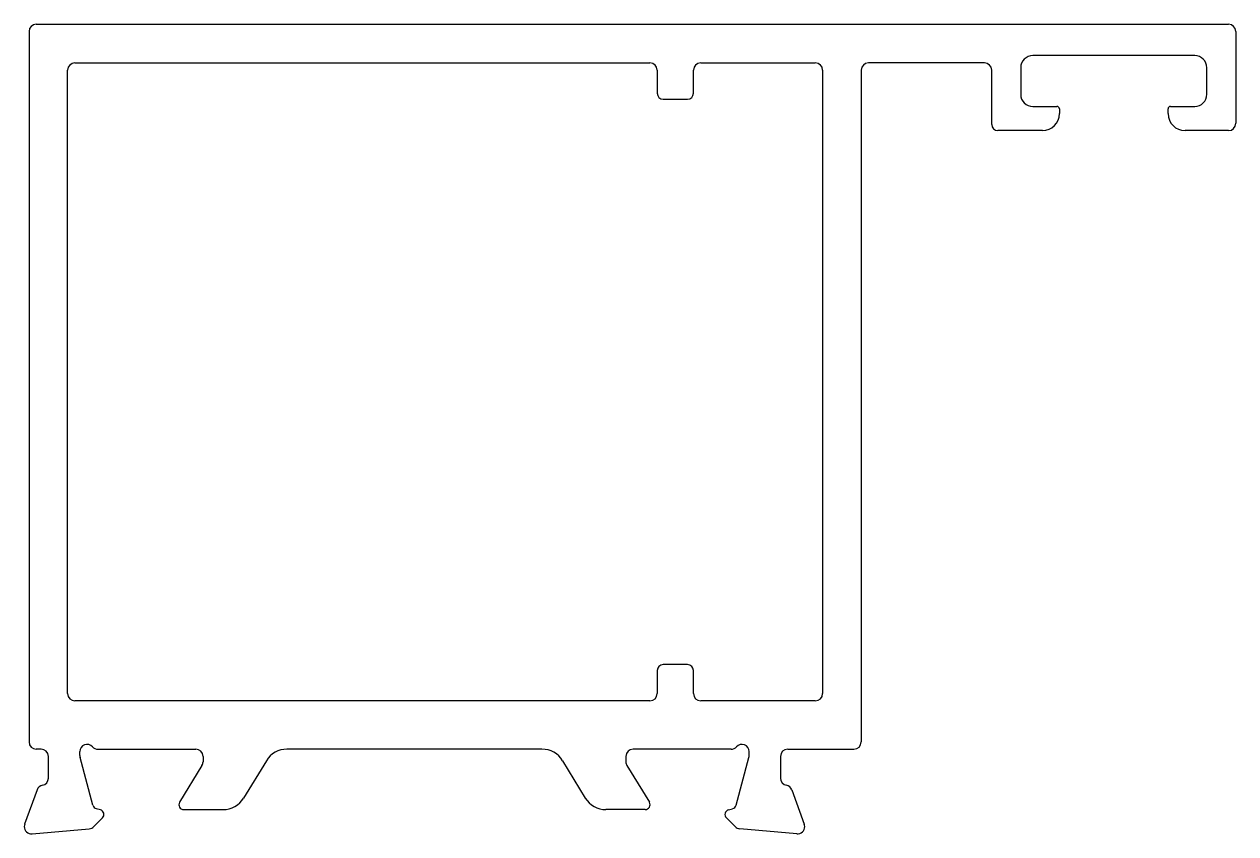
# Model space of a CAD drawing. Extents: x 412.8 to 462.9, y 646 to 679.5.
import ezdxf

# ---------------------------------------------------------------- set-up
doc = ezdxf.new("R2010")
doc.units = 0
doc.layers.add('DIMENSION', color=7, linetype='CONTINUOUS')

msp = doc.modelspace()

# ---------------------------------------------------------------- linework, layer by layer
at = {"layer": 'DIMENSION', "linetype": 'BYBLOCK'}
for p, q in [((413.287, 679.513), (462.627, 679.513)), ((412.987, 679.213), (412.987, 649.816)), ((462.927, 679.213), (462.927, 675.413)), ((414.883, 677.913), (438.683, 677.913)), ((440.783, 677.913), (445.527, 677.913)), ((452.527, 677.913), (447.727, 677.913)), ((461.227, 678.213), (454.527, 678.213)), ((414.583, 651.816), (414.583, 677.613)), ((438.983, 677.613), (438.983, 676.663)), ((440.483, 676.663), (440.483, 677.613)), ((445.827, 677.613), (445.827, 651.816)), ((447.427, 677.613), (447.427, 649.816)), ((452.827, 675.363), (452.827, 677.613)), ((454.027, 677.713), (454.027, 676.613)), ((461.727, 676.613), (461.727, 677.713)), ((439.233, 676.413), (440.233, 676.413)), ((454.527, 676.113), (455.527, 676.113)), ((455.627, 676.013), (455.627, 675.813)), ((460.127, 675.813), (460.127, 676.013)), ((460.227, 676.113), (461.227, 676.113)), ((454.927, 675.113), (453.077, 675.113)), ((462.627, 675.113), (460.827, 675.113)), ((440.233, 653.016), (439.233, 653.016)), ((438.983, 652.766), (438.983, 651.816)), ((440.483, 651.816), (440.483, 652.766)), ((438.683, 651.516), (414.883, 651.516)), ((445.527, 651.516), (440.783, 651.516)), ((413.487, 649.516), (413.287, 649.516)), ((415.087, 649.255), (415.087, 649.416)), ((415.835, 649.516), (419.887, 649.516)), ((434.214, 649.516), (423.661, 649.516)), ((442.04, 649.516), (437.987, 649.516)), ((442.787, 649.255), (442.787, 649.416)), ((444.387, 649.516), (447.127, 649.516)), ((413.787, 648.316), (413.787, 649.216)), ((415.629, 647.196), (415.098, 649.178)), ((420.143, 648.839), (419.217, 647.32)), ((420.187, 649.216), (420.187, 648.995)), ((422.808, 649.037), (421.866, 647.495)), ((435.067, 649.037), (436.008, 647.495)), ((437.687, 649.216), (437.687, 648.995)), ((437.731, 648.839), (438.658, 647.32)), ((442.246, 647.196), (442.777, 649.178)), ((444.087, 649.216), (444.087, 648.316)), ((413.319, 647.829), (412.805, 646.417)), ((444.556, 647.829), (445.07, 646.417)), ((415.939, 647.009), (415.77, 647.054)), ((419.387, 647.016), (421.013, 647.016)), ((438.487, 647.016), (436.862, 647.016)), ((441.936, 647.009), (442.105, 647.054)), ((415.665, 646.311), (416.029, 646.674)), ((442.21, 646.311), (441.846, 646.674)), ((413.113, 646.017), (415.479, 646.224)), ((444.761, 646.017), (442.396, 646.224))]:
    msp.add_line(p, q, dxfattribs=at)
for centre, radius, start, end in [((413.287, 679.213), 0.3, 90, 180), ((462.627, 679.213), 0.3, 0, 90), ((414.883, 677.613), 0.3, 90, 180), ((438.683, 677.613), 0.3, 0, 90), ((440.783, 677.613), 0.3, 90, 180), ((445.527, 677.613), 0.3, 0, 90), ((447.727, 677.613), 0.3, 90, 180), ((452.527, 677.613), 0.3, 0, 90), ((454.527, 677.713), 0.5, 90, 180), ((461.227, 677.713), 0.5, 360, 90), ((439.233, 676.663), 0.25, 180, 270), ((440.233, 676.663), 0.25, 270, 0), ((454.527, 676.613), 0.5, 180, 270), ((461.227, 676.613), 0.5, 270, 0), ((455.527, 676.013), 0.1, 360, 90), ((460.227, 676.013), 0.1, 90, 180), ((454.927, 675.813), 0.7, 270, 360), ((460.827, 675.813), 0.7, 180, 270), ((462.627, 675.413), 0.3, 270, 0), ((453.077, 675.363), 0.25, 180, 270), ((439.233, 652.766), 0.25, 90, 180), ((440.233, 652.766), 0.25, 0, 90), ((414.883, 651.816), 0.3, 180, 270), ((438.683, 651.816), 0.3, 270, 360), ((440.783, 651.816), 0.3, 180, 270), ((445.527, 651.816), 0.3, 270, 0), ((413.287, 649.816), 0.3, 180, 270), ((447.127, 649.816), 0.3, 270, 0), ((413.487, 649.216), 0.3, 0, 90), ((415.387, 649.416), 0.3, 41.8103, 180), ((415.835, 649.816), 0.3, 221.8103, 270), ((419.887, 649.216), 0.3, 360, 90), ((423.661, 648.516), 1, 90, 148.6), ((434.214, 648.516), 1, 31.4, 90), ((437.987, 649.216), 0.3, 90, 180), ((442.04, 649.816), 0.3, 270, 318.1897), ((442.487, 649.416), 0.3, 0, 138.1897), ((444.387, 649.216), 0.3, 90, 180), ((415.387, 649.255), 0.3, 180, 195), ((419.887, 648.995), 0.3, 328.6045, 360), ((437.987, 648.995), 0.3, 180, 211.3955), ((442.487, 649.255), 0.3, 345, 360), ((413.487, 648.316), 0.3, 280.9043, 0), ((444.387, 648.316), 0.3, 180, 259.0957), ((413.601, 647.727), 0.3, 100.9043, 160), ((444.274, 647.727), 0.3, 20, 79.0957), ((419.387, 647.216), 0.2, 148.6045, 270), ((421.013, 648.016), 1, 270, 328.6), ((436.862, 648.016), 1, 211.4, 270), ((438.487, 647.216), 0.2, 270, 31.3955), ((415.822, 647.248), 0.2, 195, 255), ((415.887, 646.816), 0.2, 315, 75), ((441.987, 646.816), 0.2, 105, 225), ((442.053, 647.248), 0.2, 285, 345), ((413.069, 646.319), 0.281, 159.7197, 180.664), ((413.087, 646.316), 0.3, 180, 275), ((415.453, 646.523), 0.3, 275, 315), ((442.422, 646.523), 0.3, 225, 265), ((444.787, 646.316), 0.3, 265, 360), ((444.806, 646.319), 0.281, 359.336, 20.2803)]:
    msp.add_arc(centre, radius, start, end, dxfattribs=at)

doc.saveas('drawing.dxf')
